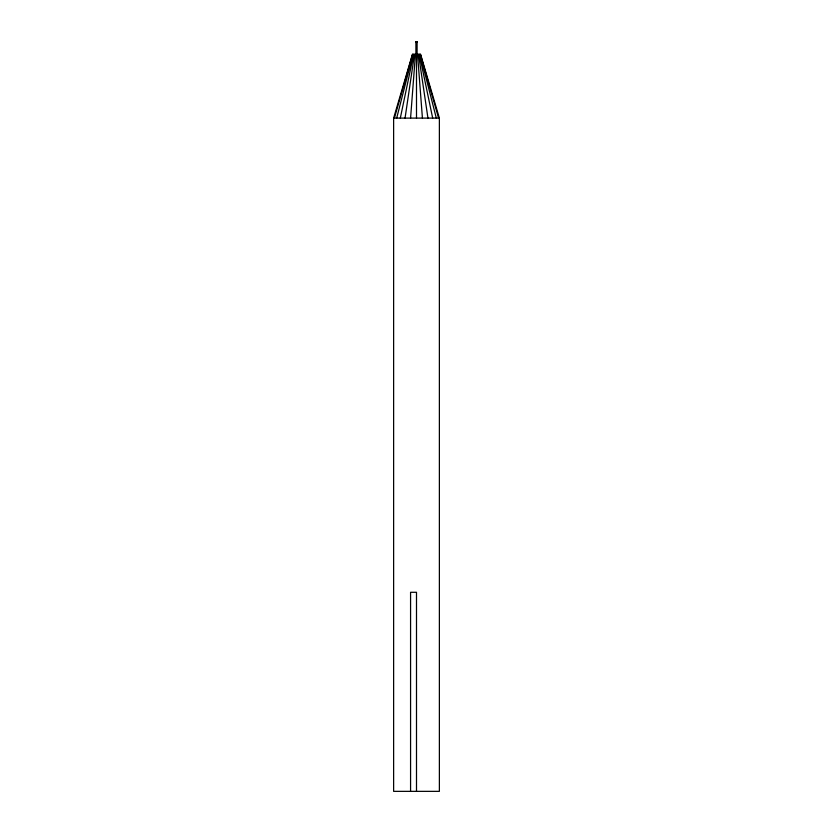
<?xml version="1.0" encoding="UTF-8"?>
<svg xmlns="http://www.w3.org/2000/svg" width="833" height="833" viewBox="0 0 833 833"><rect width="100%" height="100%" fill="white"/><g stroke="black" fill="none" stroke-linecap="round" stroke-linejoin="round"><path stroke-width="1.25" d="M410.575 118.109L415.448 54.322M405.057 118.109L414.47 54.322M416.344 42.441L416.5 41.65L417.094 42.441L417.094 54.322M400.319 118.109L413.626 54.322M396.685 118.109L412.981 54.322M394.405 118.109L412.574 54.322M393.624 118.109L412.439 54.322L420.561 54.322L439.376 118.109L439.376 791.35L393.624 791.35L393.624 118.109L439.376 118.109M416.198 42.441L416.5 41.65L417.073 42.441L415.927 42.441L416.5 41.65L417.01 42.441M416.084 42.441L416.5 41.65L416.916 42.441M415.927 42.441L416.5 41.65L416.802 42.441M416.656 42.441L416.5 41.65L415.906 42.441L415.906 54.322M420.426 54.322L438.595 118.109M420.019 54.322L436.315 118.109M419.374 54.322L432.681 118.109M418.53 54.322L427.943 118.109M417.552 54.322L422.425 118.109M416.5 41.65L416.5 42.441M416.5 54.322L416.5 118.109M416.5 791.35L416.5 592.284L410.575 592.284L410.575 791.35"/></g></svg>
